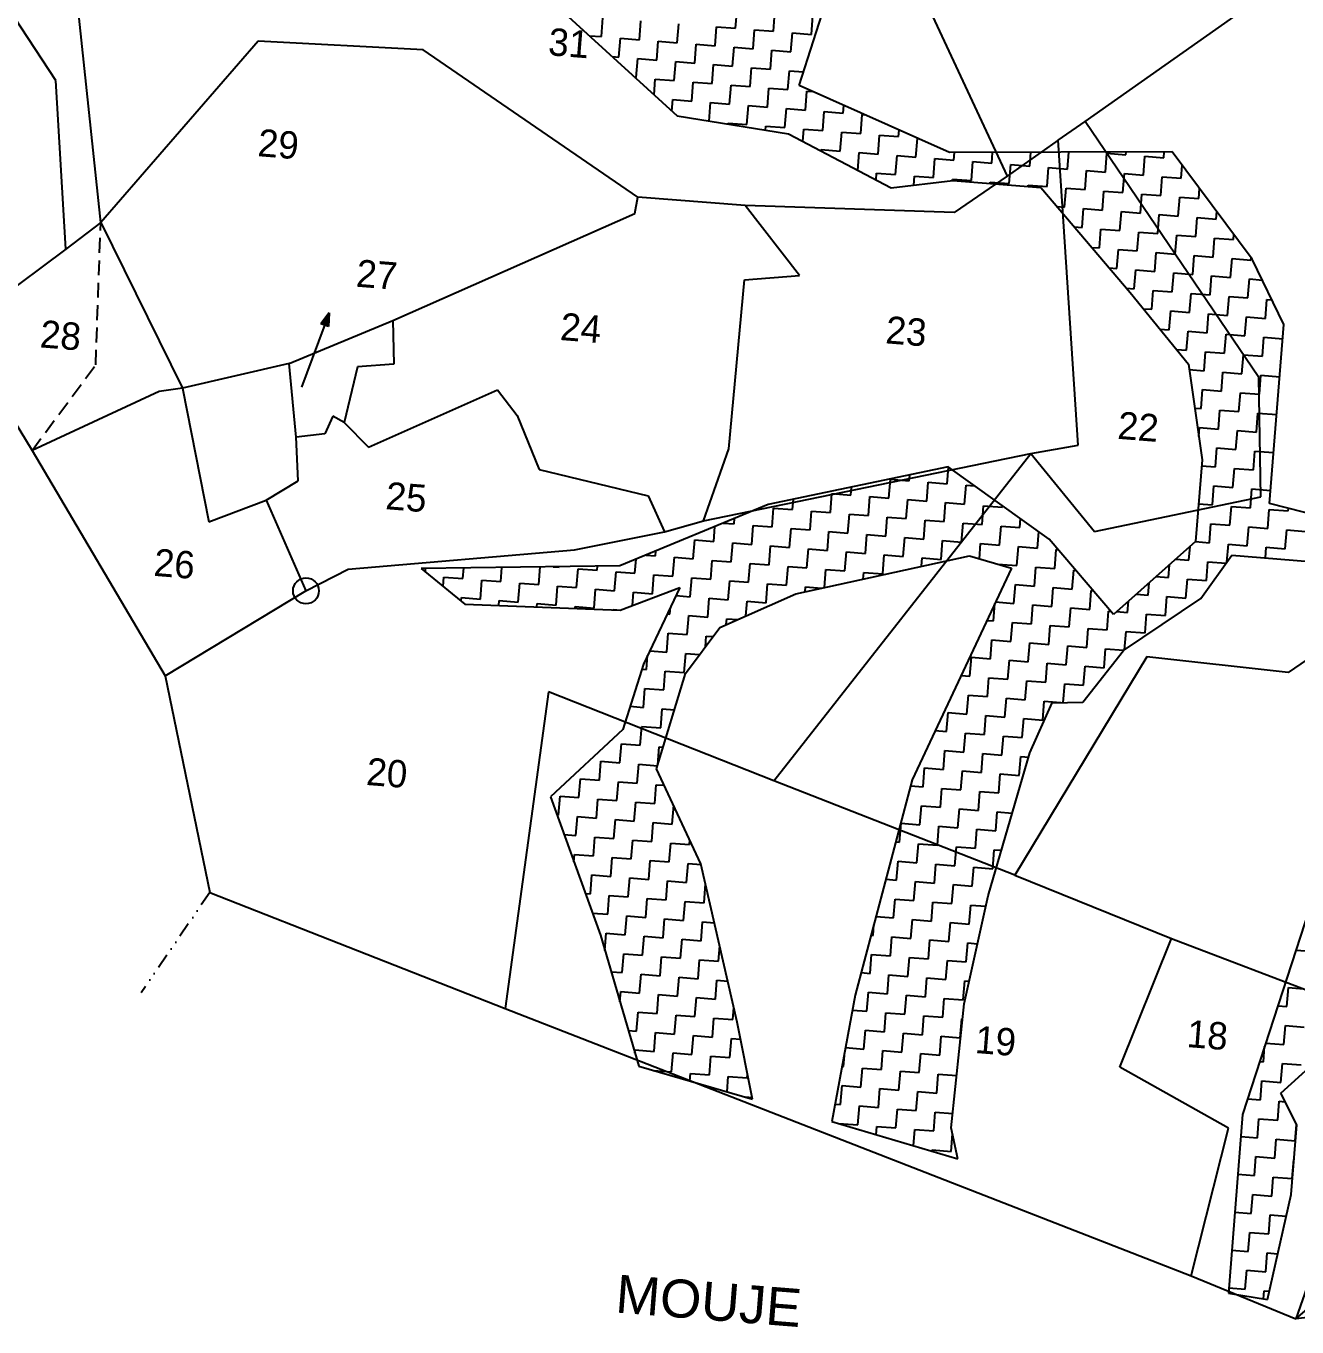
# Model space of a CAD drawing. Header units: metres. Extents: x 281680 to 283954, y 2020493 to 2022850.
# Drawn here: x 282151.4 to 282577.1, y 2020492.9 to 2020928.7 of the extents above; entities that cross this region are included whole.
import ezdxf
from ezdxf.enums import TextEntityAlignment as Align

# ---------------------------------------------------------------- set-up
doc = ezdxf.new("R2010")
doc.units = ezdxf.units.M
doc.header["$MEASUREMENT"] = 0
for name, pattern in [('DASHDOT', [1, 0.5, -0.25, 0, -0.25]), ('DASHED', [0.75, 0.5, -0.25]), ('DIVIDE', [1.25, 0.5, -0.25, 0, -0.25, 0, -0.25])]:
    doc.linetypes.add(name, pattern=pattern)
for name, color, linetype in [('LINE_FOOTPATH', 1, 'DASHED'), ('POLY_HATCH', 12, 'Continuous'), ('POLY_PARCEL', 6, 'Continuous'), ('POLY_WATER', 4, 'Continuous'), ('TEXT_MAPOUT', 7, 'Continuous'), ('TEXT_PARCEL', 7, 'Continuous'), ('V_BOUND_LINE', 7, 'Continuous'), ('V_BOUND_STREAM_LINE', 7, 'DASHDOT'), ('V_DIVIDE_LINE', 7, 'DIVIDE')]:
    doc.layers.add(name, color=color, linetype=linetype)
doc.styles.get("Standard").update_dxf_attribs({"font": 'arial.ttf'})
doc.styles.add('TEXT_MAP', font='')
doc.styles.get('TEXT_MAP').set_extended_font_data('Kruti Dev 050')

msp = doc.modelspace()

# ---------------------------------------------------------------- hatches: boundary and pattern name
h = msp.add_hatch(color=256)
h.paths.add_polyline_path([(282251.44, 2020828.5), (282252.71, 2020828.03), (282252.98, 2020832.63)])
h.paths.add_polyline_path([(282252.98, 2020832.63), (282250.18, 2020828.97), (282251.44, 2020828.5)])

# ---------------------------------------------------------------- linework, layer by layer
for points in [[(282252.98, 2020832.63), (282243.71, 2020807.74)], [(282252.98, 2020832.63), (282250.18, 2020828.97)], [(282252.98, 2020832.63), (282252.71, 2020828.03)], [(282252.71, 2020828.03), (282250.18, 2020828.97)]]:
    msp.add_lwpolyline(points)
msp.add_circle((282245.17, 2020739.48), 4.33)
at = {"layer": 'LINE_FOOTPATH', "ltscale": 10}
for p, q in [((282174.75, 2020815.22), (282176.4, 2020862.88)), ((282153.42, 2020786.52), (282174.75, 2020815.22))]:
    msp.add_line(p, q, dxfattribs=at)
at = {"layer": 'POLY_HATCH'}
for p, q in [((282318.02, 2020945.58), (282369.48, 2020898.57)), ((282410.34, 2020908.72), (282421.22, 2020942.59)), ((282460.7, 2020886.31), (282410.34, 2020908.72)), ((282369.48, 2020898.57), (282406.83, 2020892.53)), ((282406.83, 2020892.53), (282441.17, 2020874.46)), ((282535.34, 2020886.49), (282460.7, 2020886.31)), ((282562.14, 2020850.64), (282535.34, 2020886.49)), ((282441.17, 2020874.46), (282461.82, 2020876.91)), ((282461.82, 2020876.91), (282491.28, 2020874.56)), ((282491.28, 2020874.56), (282521.2, 2020839.48)), ((282572.74, 2020828.68), (282562.14, 2020850.64)), ((282521.2, 2020839.48), (282540.75, 2020815.44)), ((282567.96, 2020768.77), (282572.74, 2020828.68)), ((282540.75, 2020815.44), (282545.36, 2020783.4)), ((282460.31, 2020780.98), (282400.01, 2020768.41)), ((282494.17, 2020756.82), (282460.31, 2020780.98)), ((282545.36, 2020783.4), (282543.17, 2020755.98)), ((282400.01, 2020768.41), (282350.32, 2020747.85)), ((282584.99, 2020764.35), (282567.96, 2020768.77)), ((282515.67, 2020731.61), (282494.17, 2020756.82)), ((282543.17, 2020755.98), (282515.67, 2020731.61)), ((282409.23, 2020738.51), (282467.49, 2020751.24)), ((282467.49, 2020751.24), (282481.47, 2020747.06)), ((282544.98, 2020736.88), (282555.33, 2020751.39)), ((282555.33, 2020751.39), (282586.83, 2020748.88)), ((282350.32, 2020747.85), (282283.8, 2020747.02)), ((282283.8, 2020747.02), (282298.43, 2020735.07)), ((282481.47, 2020747.06), (282448.22, 2020676.14)), ((282350.41, 2020732.97), (282370.44, 2020740.57)), ((282370.44, 2020740.57), (282358.18, 2020714.98)), ((282383.79, 2020727.26), (282409.23, 2020738.51)), ((282519.06, 2020719.54), (282544.98, 2020736.88)), ((282298.43, 2020735.07), (282350.41, 2020732.97)), ((282372.34, 2020711.82), (282383.79, 2020727.26)), ((282505.41, 2020702.23), (282519.06, 2020719.54)), ((282358.18, 2020714.98), (282351.32, 2020693.05)), ((282362.64, 2020679.9), (282372.34, 2020711.82)), ((282487.7, 2020685.25), (282495.17, 2020702.03)), ((282495.17, 2020702.03), (282505.41, 2020702.23)), ((282351.32, 2020693.05), (282327.03, 2020670.46)), ((282473.65, 2020637.32), (282487.7, 2020685.25)), ((282377.48, 2020648.06), (282362.64, 2020679.9)), ((282448.22, 2020676.14), (282429.19, 2020604.09)), ((282327.03, 2020670.46), (282343.78, 2020624.17)), ((282591.42, 2020664.3), (282558.91, 2020564.12)), ((282389.61, 2020594.98), (282377.48, 2020648.06)), ((282465.66, 2020601.17), (282473.65, 2020637.32)), ((282343.78, 2020624.17), (282356.64, 2020580.23)), ((282429.19, 2020604.09), (282421.28, 2020561.74)), ((282461.33, 2020559.63), (282465.66, 2020601.17)), ((282394.74, 2020569.18), (282389.61, 2020594.98)), ((282571.75, 2020571.27), (282588.28, 2020586.3)), ((282356.64, 2020580.23), (282394.74, 2020569.18)), ((282577.04, 2020560.63), (282571.75, 2020571.27)), ((282421.28, 2020561.74), (282463.57, 2020549.23)), ((282558.91, 2020564.12), (282554.14, 2020504.22)), ((282463.57, 2020549.23), (282461.33, 2020559.63)), ((282575.18, 2020537.28), (282577.04, 2020560.63)), ((282567.26, 2020502.15), (282575.18, 2020537.28)), ((282554.14, 2020504.22), (282567.26, 2020502.15))]:
    msp.add_line(p, q, dxfattribs=at)
at = {"layer": 'POLY_HATCH', "linetype": 'Continuous'}
for p, q in [((282389.08, 2020927.93), (282389.59, 2020934.27)), ((282401.77, 2020926.92), (282402.28, 2020933.26)), ((282414.47, 2020925.9), (282414.97, 2020932.25)), ((282344.15, 2020925.12), (282344.65, 2020931.47)), ((282356.84, 2020924.11), (282357.35, 2020930.46)), ((282369.54, 2020923.1), (282370.04, 2020929.44)), ((282382.23, 2020922.09), (282382.73, 2020928.43)), ((282382.73, 2020928.43), (282389.08, 2020927.93)), ((282394.92, 2020921.07), (282395.43, 2020927.42)), ((282395.43, 2020927.42), (282401.77, 2020926.92)), ((282340.06, 2020925.45), (282344.15, 2020925.12)), ((282349.99, 2020918.27), (282350.5, 2020924.61)), ((282350.5, 2020924.61), (282356.84, 2020924.11)), ((282362.68, 2020917.26), (282363.19, 2020923.6)), ((282363.19, 2020923.6), (282369.54, 2020923.1)), ((282407.62, 2020920.06), (282408.12, 2020926.41)), ((282408.12, 2020926.41), (282414.47, 2020925.9)), ((282375.38, 2020916.24), (282375.88, 2020922.59)), ((282375.88, 2020922.59), (282382.23, 2020922.09)), ((282388.07, 2020915.23), (282388.58, 2020921.58)), ((282388.58, 2020921.58), (282394.92, 2020921.07)), ((282400.76, 2020914.22), (282401.27, 2020920.57)), ((282401.27, 2020920.57), (282407.62, 2020920.06)), ((282347.72, 2020918.45), (282349.99, 2020918.27)), ((282355.83, 2020911.41), (282356.34, 2020917.76)), ((282356.34, 2020917.76), (282362.68, 2020917.26)), ((282368.52, 2020910.4), (282369.03, 2020916.75)), ((282369.03, 2020916.75), (282375.38, 2020916.24)), ((282381.22, 2020909.39), (282381.72, 2020915.74)), ((282381.72, 2020915.74), (282388.07, 2020915.23)), ((282393.91, 2020908.38), (282394.42, 2020914.73)), ((282394.42, 2020914.73), (282400.76, 2020914.22)), ((282355.38, 2020911.45), (282355.83, 2020911.41)), ((282361.76, 2020905.63), (282362.18, 2020910.91)), ((282362.18, 2020910.91), (282368.52, 2020910.4)), ((282374.37, 2020903.55), (282374.87, 2020909.9)), ((282374.87, 2020909.9), (282381.22, 2020909.39)), ((282406.6, 2020907.37), (282407.11, 2020913.72)), ((282407.11, 2020913.72), (282411.82, 2020913.34)), ((282387.06, 2020902.54), (282387.56, 2020908.89)), ((282387.56, 2020908.89), (282393.91, 2020908.38)), ((282399.75, 2020901.53), (282400.26, 2020907.87)), ((282400.26, 2020907.87), (282406.6, 2020907.37)), ((282412.45, 2020900.52), (282412.95, 2020906.86)), ((282412.95, 2020906.86), (282414.84, 2020906.71)), ((282367.71, 2020900.19), (282368.02, 2020904.06)), ((282368.02, 2020904.06), (282374.37, 2020903.55)), ((282380.22, 2020896.83), (282380.71, 2020903.05)), ((282380.71, 2020903.05), (282387.06, 2020902.54)), ((282392.9, 2020895.69), (282393.41, 2020902.03)), ((282393.41, 2020902.03), (282399.75, 2020901.53)), ((282425.14, 2020899.51), (282425.34, 2020902.04)), ((282405.59, 2020894.68), (282406.1, 2020901.02)), ((282406.1, 2020901.02), (282412.45, 2020900.52)), ((282418.29, 2020893.66), (282418.79, 2020900.01)), ((282418.79, 2020900.01), (282425.14, 2020899.51)), ((282430.98, 2020892.65), (282431.49, 2020899)), ((282431.49, 2020899), (282432.33, 2020898.93)), ((282386.52, 2020895.81), (282386.55, 2020896.19)), ((282386.55, 2020896.19), (282392.9, 2020895.69)), ((282399.13, 2020893.77), (282399.25, 2020895.18)), ((282399.25, 2020895.18), (282405.59, 2020894.68)), ((282411.61, 2020890.01), (282411.94, 2020894.17)), ((282411.94, 2020894.17), (282418.29, 2020893.66)), ((282424.13, 2020886.81), (282424.63, 2020893.16)), ((282424.63, 2020893.16), (282430.98, 2020892.65)), ((282443.67, 2020891.64), (282443.85, 2020893.81)), ((282436.82, 2020885.8), (282437.33, 2020892.15)), ((282437.33, 2020892.15), (282443.67, 2020891.64)), ((282449.51, 2020884.79), (282450.01, 2020891.06)), ((282417.74, 2020886.79), (282417.78, 2020887.32)), ((282417.78, 2020887.32), (282424.13, 2020886.81)), ((282430, 2020880.34), (282430.47, 2020886.31)), ((282430.47, 2020886.31), (282436.82, 2020885.8)), ((282442.66, 2020878.95), (282443.17, 2020885.29)), ((282443.17, 2020885.29), (282449.51, 2020884.79)), ((282455.36, 2020877.94), (282455.86, 2020884.28)), ((282455.86, 2020884.28), (282462.21, 2020883.78)), ((282462.21, 2020883.78), (282462.41, 2020886.31)), ((282474.9, 2020882.77), (282475.19, 2020886.35)), ((282487.6, 2020881.75), (282487.96, 2020886.38)), ((282500.29, 2020880.74), (282500.74, 2020886.41)), ((282512.98, 2020879.73), (282513.49, 2020886.08)), ((282513.49, 2020886.08), (282519.83, 2020885.57)), ((282519.83, 2020885.57), (282519.91, 2020886.46)), ((282525.68, 2020878.72), (282526.18, 2020885.07)), ((282526.18, 2020885.07), (282532.53, 2020884.56)), ((282532.53, 2020884.56), (282532.68, 2020886.49)), ((282436.13, 2020877.12), (282436.32, 2020879.45)), ((282436.32, 2020879.45), (282442.66, 2020878.95)), ((282468.05, 2020876.92), (282468.56, 2020883.27)), ((282468.56, 2020883.27), (282474.9, 2020882.77)), ((282480.74, 2020875.91), (282481.25, 2020882.26)), ((282481.25, 2020882.26), (282487.6, 2020881.75)), ((282493.44, 2020874.9), (282493.94, 2020881.25)), ((282493.94, 2020881.25), (282500.29, 2020880.74)), ((282506.13, 2020873.89), (282506.64, 2020880.24)), ((282506.64, 2020880.24), (282512.98, 2020879.73)), ((282538.37, 2020877.71), (282538.71, 2020881.99)), ((282448.76, 2020875.36), (282449.01, 2020878.44)), ((282449.01, 2020878.44), (282455.36, 2020877.94)), ((282461.66, 2020876.89), (282461.7, 2020877.43)), ((282461.7, 2020877.43), (282468.05, 2020876.92)), ((282474.36, 2020875.91), (282474.4, 2020876.42)), ((282474.4, 2020876.42), (282480.74, 2020875.91)), ((282487.05, 2020874.89), (282487.09, 2020875.41)), ((282487.09, 2020875.41), (282493.44, 2020874.9)), ((282518.82, 2020872.88), (282519.33, 2020879.23)), ((282519.33, 2020879.23), (282525.68, 2020878.72)), ((282531.52, 2020871.87), (282532.02, 2020878.21)), ((282532.02, 2020878.21), (282538.37, 2020877.71)), ((282499.28, 2020868.05), (282499.78, 2020874.4)), ((282499.78, 2020874.4), (282506.13, 2020873.89)), ((282511.97, 2020867.04), (282512.48, 2020873.38)), ((282512.48, 2020873.38), (282518.82, 2020872.88)), ((282524.66, 2020866.03), (282525.17, 2020872.37)), ((282525.17, 2020872.37), (282531.52, 2020871.87)), ((282537.36, 2020865.02), (282537.86, 2020871.36)), ((282537.86, 2020871.36), (282544.21, 2020870.86)), ((282544.21, 2020870.86), (282544.48, 2020874.26)), ((282496.65, 2020868.26), (282499.28, 2020868.05)), ((282505.12, 2020861.2), (282505.62, 2020867.54)), ((282505.62, 2020867.54), (282511.97, 2020867.04)), ((282517.81, 2020860.19), (282518.32, 2020866.53)), ((282518.32, 2020866.53), (282524.66, 2020866.03)), ((282550.05, 2020864), (282550.25, 2020866.54)), ((282530.51, 2020859.17), (282531.01, 2020865.52)), ((282531.01, 2020865.52), (282537.36, 2020865.02)), ((282543.2, 2020858.16), (282543.7, 2020864.51)), ((282543.7, 2020864.51), (282550.05, 2020864)), ((282502.5, 2020861.41), (282505.12, 2020861.2)), ((282510.96, 2020854.34), (282511.47, 2020860.69)), ((282511.47, 2020860.69), (282517.81, 2020860.19)), ((282523.65, 2020853.33), (282524.16, 2020859.68)), ((282524.16, 2020859.68), (282530.51, 2020859.17)), ((282536.35, 2020852.32), (282536.85, 2020858.67)), ((282536.85, 2020858.67), (282543.2, 2020858.16)), ((282549.04, 2020851.31), (282549.55, 2020857.66)), ((282549.55, 2020857.66), (282555.89, 2020857.15)), ((282555.89, 2020857.15), (282556.03, 2020858.82)), ((282508.34, 2020854.55), (282510.96, 2020854.34)), ((282516.8, 2020847.49), (282517.31, 2020853.84)), ((282517.31, 2020853.84), (282523.65, 2020853.33)), ((282529.49, 2020846.48), (282530, 2020852.83)), ((282530, 2020852.83), (282536.35, 2020852.32)), ((282542.19, 2020845.47), (282542.69, 2020851.82)), ((282542.69, 2020851.82), (282549.04, 2020851.31)), ((282554.88, 2020844.46), (282555.39, 2020850.8)), ((282555.39, 2020850.8), (282561.73, 2020850.3)), ((282561.73, 2020850.3), (282561.8, 2020851.09)), ((282514.19, 2020847.7), (282516.8, 2020847.49)), ((282522.64, 2020840.64), (282523.15, 2020846.99)), ((282523.15, 2020846.99), (282529.49, 2020846.48)), ((282535.34, 2020839.63), (282535.84, 2020845.98)), ((282535.84, 2020845.98), (282542.19, 2020845.47)), ((282548.03, 2020838.62), (282548.53, 2020844.96)), ((282548.53, 2020844.96), (282554.88, 2020844.46)), ((282520.03, 2020840.85), (282522.64, 2020840.64)), ((282528.48, 2020833.79), (282528.99, 2020840.13)), ((282528.99, 2020840.13), (282535.34, 2020839.63)), ((282560.72, 2020837.61), (282561.23, 2020843.95)), ((282561.23, 2020843.95), (282565.53, 2020843.61)), ((282541.18, 2020832.78), (282541.68, 2020839.12)), ((282541.68, 2020839.12), (282548.03, 2020838.62)), ((282553.87, 2020831.76), (282554.38, 2020838.11)), ((282554.38, 2020838.11), (282560.72, 2020837.61)), ((282566.56, 2020830.75), (282567.07, 2020837.1)), ((282567.07, 2020837.1), (282568.74, 2020836.97)), ((282525.64, 2020834.01), (282528.48, 2020833.79)), ((282534.32, 2020826.93), (282534.83, 2020833.28)), ((282534.83, 2020833.28), (282541.18, 2020832.78)), ((282547.02, 2020825.92), (282547.52, 2020832.27)), ((282547.52, 2020832.27), (282553.87, 2020831.76)), ((282531.2, 2020827.18), (282534.32, 2020826.93)), ((282559.71, 2020824.91), (282560.22, 2020831.26)), ((282560.22, 2020831.26), (282566.56, 2020830.75)), ((282540.16, 2020820.08), (282540.67, 2020826.43)), ((282540.67, 2020826.43), (282547.02, 2020825.92)), ((282552.86, 2020819.07), (282553.36, 2020825.42)), ((282553.36, 2020825.42), (282559.71, 2020824.91)), ((282565.55, 2020818.06), (282566.06, 2020824.41)), ((282566.06, 2020824.41), (282572.36, 2020823.9)), ((282536.76, 2020820.35), (282540.16, 2020820.08)), ((282546.01, 2020813.23), (282546.51, 2020819.58)), ((282546.51, 2020819.58), (282552.86, 2020819.07)), ((282558.7, 2020812.22), (282559.21, 2020818.57)), ((282559.21, 2020818.57), (282565.55, 2020818.06)), ((282541.01, 2020813.63), (282546.01, 2020813.23)), ((282551.85, 2020806.38), (282552.35, 2020812.72)), ((282552.35, 2020812.72), (282558.7, 2020812.22)), ((282564.54, 2020805.37), (282565.05, 2020811.71)), ((282565.05, 2020811.71), (282571.35, 2020811.21)), ((282544.99, 2020800.54), (282545.5, 2020806.88)), ((282545.5, 2020806.88), (282551.85, 2020806.38)), ((282557.69, 2020799.52), (282558.19, 2020805.87)), ((282558.19, 2020805.87), (282564.54, 2020805.37)), ((282542.87, 2020800.71), (282544.99, 2020800.54)), ((282550.84, 2020793.68), (282551.34, 2020800.03)), ((282551.34, 2020800.03), (282557.69, 2020799.52)), ((282563.53, 2020792.67), (282564.03, 2020799.02)), ((282564.03, 2020799.02), (282570.33, 2020798.52)), ((282544.25, 2020791.14), (282544.49, 2020794.19)), ((282544.49, 2020794.19), (282550.84, 2020793.68)), ((282556.68, 2020786.83), (282557.18, 2020793.18)), ((282557.18, 2020793.18), (282563.53, 2020792.67)), ((282549.82, 2020780.99), (282550.33, 2020787.34)), ((282550.33, 2020787.34), (282556.68, 2020786.83)), ((282562.52, 2020779.98), (282563.02, 2020786.33)), ((282563.02, 2020786.33), (282569.32, 2020785.82)), ((282459.96, 2020775.38), (282460.4, 2020780.91)), ((282545.2, 2020781.36), (282549.82, 2020780.99)), ((282555.67, 2020774.14), (282556.17, 2020780.48)), ((282556.17, 2020780.48), (282562.52, 2020779.98)), ((282440.41, 2020770.55), (282440.92, 2020776.89)), ((282440.92, 2020776.89), (282447.26, 2020776.39)), ((282447.26, 2020776.39), (282447.42, 2020778.29)), ((282453.11, 2020769.54), (282453.61, 2020775.88)), ((282453.61, 2020775.88), (282459.96, 2020775.38)), ((282465.8, 2020768.52), (282466.3, 2020774.87)), ((282466.3, 2020774.87), (282469.19, 2020774.64)), ((282420.87, 2020765.72), (282421.37, 2020772.06)), ((282421.37, 2020772.06), (282427.72, 2020771.56)), ((282427.72, 2020771.56), (282427.93, 2020774.23)), ((282433.56, 2020764.71), (282434.07, 2020771.05)), ((282434.07, 2020771.05), (282440.41, 2020770.55)), ((282548.81, 2020768.3), (282549.32, 2020774.64)), ((282549.32, 2020774.64), (282555.67, 2020774.14)), ((282561.51, 2020767.29), (282562.01, 2020773.63)), ((282562.01, 2020773.63), (282568.31, 2020773.13)), ((282401.32, 2020760.89), (282401.83, 2020767.23)), ((282401.83, 2020767.23), (282408.17, 2020766.73)), ((282408.17, 2020766.73), (282408.45, 2020770.17)), ((282414.01, 2020759.88), (282414.52, 2020766.22)), ((282414.52, 2020766.22), (282420.87, 2020765.72)), ((282446.25, 2020763.69), (282446.76, 2020770.04)), ((282446.76, 2020770.04), (282453.11, 2020769.54)), ((282458.95, 2020762.68), (282459.45, 2020769.03)), ((282459.45, 2020769.03), (282465.8, 2020768.52)), ((282471.64, 2020761.67), (282472.15, 2020768.02)), ((282472.15, 2020768.02), (282478.49, 2020767.51)), ((282478.49, 2020767.51), (282478.53, 2020767.98)), ((282544.18, 2020768.67), (282548.81, 2020768.3)), ((282554.65, 2020761.44), (282555.16, 2020767.79)), ((282555.16, 2020767.79), (282561.51, 2020767.29)), ((282567.35, 2020760.43), (282567.85, 2020766.78)), ((282567.85, 2020766.78), (282574.2, 2020766.27)), ((282574.2, 2020766.27), (282574.27, 2020767.13)), ((282384.97, 2020762.19), (282388.63, 2020761.9)), ((282388.63, 2020761.9), (282388.77, 2020763.76)), ((282426.71, 2020758.86), (282427.21, 2020765.21)), ((282427.21, 2020765.21), (282433.56, 2020764.71)), ((282439.4, 2020757.85), (282439.91, 2020764.2)), ((282439.91, 2020764.2), (282446.25, 2020763.69)), ((282452.09, 2020756.84), (282452.6, 2020763.19)), ((282452.6, 2020763.19), (282458.95, 2020762.68)), ((282464.79, 2020755.83), (282465.29, 2020762.18)), ((282465.29, 2020762.18), (282471.64, 2020761.67)), ((282484.33, 2020760.66), (282484.57, 2020763.67)), ((282547.8, 2020755.6), (282548.31, 2020761.95)), ((282548.31, 2020761.95), (282554.65, 2020761.44)), ((282381.77, 2020756.06), (282382.17, 2020761.03)), ((282394.47, 2020755.05), (282394.97, 2020761.39)), ((282394.97, 2020761.39), (282401.32, 2020760.89)), ((282407.16, 2020754.04), (282407.67, 2020760.38)), ((282407.67, 2020760.38), (282414.01, 2020759.88)), ((282419.85, 2020753.02), (282420.36, 2020759.37)), ((282420.36, 2020759.37), (282426.71, 2020758.86)), ((282432.55, 2020752.01), (282433.05, 2020758.36)), ((282433.05, 2020758.36), (282439.4, 2020757.85)), ((282445.24, 2020751), (282445.75, 2020757.35)), ((282445.75, 2020757.35), (282452.09, 2020756.84)), ((282477.48, 2020754.82), (282477.99, 2020761.17)), ((282477.99, 2020761.17), (282484.33, 2020760.66)), ((282490.17, 2020753.81), (282490.62, 2020759.35)), ((282560.49, 2020754.59), (282561, 2020760.94)), ((282561, 2020760.94), (282567.35, 2020760.43)), ((282573.19, 2020753.58), (282573.69, 2020759.93)), ((282573.69, 2020759.93), (282580.04, 2020759.42)), ((282374.92, 2020750.22), (282375.43, 2020756.56)), ((282375.43, 2020756.56), (282381.77, 2020756.06)), ((282387.61, 2020749.21), (282388.12, 2020755.55)), ((282388.12, 2020755.55), (282394.47, 2020755.05)), ((282400.31, 2020748.19), (282400.81, 2020754.54)), ((282400.81, 2020754.54), (282407.16, 2020754.04)), ((282413, 2020747.18), (282413.51, 2020753.53)), ((282413.51, 2020753.53), (282419.85, 2020753.02)), ((282457.94, 2020749.99), (282458.44, 2020756.34)), ((282458.44, 2020756.34), (282464.79, 2020755.83)), ((282470.73, 2020750.27), (282471.13, 2020755.32)), ((282471.13, 2020755.32), (282477.48, 2020754.82)), ((282483.32, 2020747.97), (282483.83, 2020754.31)), ((282483.83, 2020754.31), (282490.17, 2020753.81)), ((282496.02, 2020746.96), (282496.52, 2020753.3)), ((282496.52, 2020753.3), (282497.21, 2020753.25)), ((282540.95, 2020749.76), (282541.31, 2020754.33)), ((282543.16, 2020755.97), (282547.8, 2020755.6)), ((282553.67, 2020749.05), (282554.15, 2020755.1)), ((282554.15, 2020755.1), (282560.49, 2020754.59)), ((282566.56, 2020750.49), (282566.84, 2020754.09)), ((282566.84, 2020754.09), (282573.19, 2020753.58)), ((282355.38, 2020745.39), (282355.75, 2020750.1)), ((282359.09, 2020751.48), (282362.23, 2020751.23)), ((282362.23, 2020751.23), (282362.36, 2020752.83)), ((282368.07, 2020744.38), (282368.57, 2020750.72)), ((282368.57, 2020750.72), (282374.92, 2020750.22)), ((282380.76, 2020743.36), (282381.27, 2020749.71)), ((282381.27, 2020749.71), (282387.61, 2020749.21)), ((282393.46, 2020742.35), (282393.96, 2020748.7)), ((282393.96, 2020748.7), (282400.31, 2020748.19)), ((282425.7, 2020746.17), (282426.2, 2020752.52)), ((282426.2, 2020752.52), (282432.55, 2020752.01)), ((282438.39, 2020745.16), (282438.89, 2020751.51)), ((282438.89, 2020751.51), (282445.24, 2020751)), ((282451.37, 2020747.72), (282451.59, 2020750.5)), ((282451.59, 2020750.5), (282457.94, 2020749.99)), ((282536.55, 2020750.11), (282540.95, 2020749.76)), ((282546.79, 2020742.91), (282547.3, 2020749.26)), ((282547.3, 2020749.26), (282553.46, 2020748.77)), ((282285.16, 2020745.9), (282285.25, 2020747.04)), ((282297.75, 2020743.59), (282298.04, 2020747.2)), ((282310.44, 2020742.58), (282310.82, 2020747.35)), ((282323.14, 2020741.57), (282323.61, 2020747.51)), ((282328, 2020747.57), (282329.99, 2020747.41)), ((282329.99, 2020747.41), (282330, 2020747.59)), ((282335.83, 2020740.56), (282336.34, 2020746.9)), ((282336.34, 2020746.9), (282342.68, 2020746.4)), ((282342.68, 2020746.4), (282342.79, 2020747.75)), ((282348.52, 2020739.55), (282349.03, 2020745.89)), ((282349.03, 2020745.89), (282355.38, 2020745.39)), ((282361.22, 2020738.54), (282361.72, 2020744.88)), ((282361.72, 2020744.88), (282368.07, 2020744.38)), ((282406.15, 2020741.34), (282406.66, 2020747.69)), ((282406.66, 2020747.69), (282413, 2020747.18)), ((282418.87, 2020740.62), (282419.35, 2020746.68)), ((282419.35, 2020746.68), (282425.7, 2020746.17)), ((282431.87, 2020743.46), (282432.04, 2020745.67)), ((282432.04, 2020745.67), (282438.39, 2020745.16)), ((282476.97, 2020748.41), (282476.98, 2020748.47)), ((282476.98, 2020748.47), (282483.32, 2020747.97)), ((282489.16, 2020741.11), (282489.67, 2020747.46)), ((282489.67, 2020747.46), (282496.02, 2020746.96)), ((282501.86, 2020740.1), (282502.36, 2020746.45)), ((282502.36, 2020746.45), (282503.06, 2020746.39)), ((282529.94, 2020744.25), (282534.1, 2020743.92)), ((282534.1, 2020743.92), (282534.44, 2020748.24)), ((282291.16, 2020741.01), (282291.4, 2020744.1)), ((282291.4, 2020744.1), (282297.75, 2020743.59)), ((282303.59, 2020736.74), (282304.1, 2020743.09)), ((282304.1, 2020743.09), (282310.44, 2020742.58)), ((282316.28, 2020735.73), (282316.79, 2020742.08)), ((282316.79, 2020742.08), (282323.14, 2020741.57)), ((282328.98, 2020734.72), (282329.48, 2020741.06)), ((282329.48, 2020741.06), (282335.83, 2020740.56)), ((282341.67, 2020733.71), (282342.18, 2020740.05)), ((282342.18, 2020740.05), (282348.52, 2020739.55)), ((282373.91, 2020737.52), (282374.42, 2020743.87)), ((282374.42, 2020743.87), (282380.76, 2020743.36)), ((282386.6, 2020736.51), (282387.11, 2020742.86)), ((282387.11, 2020742.86), (282393.46, 2020742.35)), ((282399.3, 2020735.5), (282399.8, 2020741.85)), ((282399.8, 2020741.85), (282406.15, 2020741.34)), ((282412.37, 2020739.2), (282412.5, 2020740.84)), ((282412.5, 2020740.84), (282417.89, 2020740.41)), ((282482.31, 2020735.27), (282482.82, 2020741.62)), ((282482.82, 2020741.62), (282489.16, 2020741.11)), ((282495, 2020734.26), (282495.51, 2020740.61)), ((282495.51, 2020740.61), (282501.86, 2020740.1)), ((282527.24, 2020738.08), (282527.57, 2020742.15)), ((282539.94, 2020737.07), (282540.44, 2020743.42)), ((282540.44, 2020743.42), (282546.79, 2020742.91)), ((282297.15, 2020736.12), (282297.24, 2020737.25)), ((282297.24, 2020737.25), (282303.59, 2020736.74)), ((282309.81, 2020734.61), (282309.94, 2020736.23)), ((282309.94, 2020736.23), (282316.28, 2020735.73)), ((282354.51, 2020734.53), (282354.87, 2020739.04)), ((282354.87, 2020739.04), (282361.22, 2020738.54)), ((282369.16, 2020737.9), (282373.91, 2020737.52)), ((282379.75, 2020730.67), (282380.26, 2020737.02)), ((282380.26, 2020737.02), (282386.6, 2020736.51)), ((282392.56, 2020731.14), (282392.95, 2020736.01)), ((282392.95, 2020736.01), (282399.3, 2020735.5)), ((282476.17, 2020735.76), (282482.31, 2020735.27)), ((282507.7, 2020733.25), (282508.2, 2020739.6)), ((282508.2, 2020739.6), (282508.9, 2020739.54)), ((282520.39, 2020732.24), (282520.7, 2020736.06)), ((282523.33, 2020738.39), (282527.24, 2020738.08)), ((282533.08, 2020731.23), (282533.59, 2020737.57)), ((282533.59, 2020737.57), (282539.94, 2020737.07)), ((282322.54, 2020734.1), (282322.63, 2020735.22)), ((282322.63, 2020735.22), (282328.98, 2020734.72)), ((282335.27, 2020733.58), (282335.32, 2020734.21)), ((282335.32, 2020734.21), (282341.67, 2020733.71)), ((282348.01, 2020733.07), (282348.02, 2020733.2)), ((282348.02, 2020733.2), (282350.49, 2020733)), ((282366.21, 2020731.75), (282367.06, 2020731.68)), ((282367.06, 2020731.68), (282367.23, 2020733.88)), ((282372.9, 2020724.83), (282373.4, 2020731.18)), ((282373.4, 2020731.18), (282379.75, 2020730.67)), ((282475.46, 2020729.43), (282475.92, 2020735.22)), ((282488.15, 2020728.42), (282488.66, 2020734.77)), ((282488.66, 2020734.77), (282495, 2020734.26)), ((282500.85, 2020727.41), (282501.35, 2020733.76)), ((282501.35, 2020733.76), (282507.7, 2020733.25)), ((282513.54, 2020726.4), (282514.04, 2020732.74)), ((282514.04, 2020732.74), (282514.75, 2020732.69)), ((282516.72, 2020732.53), (282520.39, 2020732.24)), ((282526.23, 2020725.39), (282526.74, 2020731.73)), ((282526.74, 2020731.73), (282533.08, 2020731.23)), ((282385.94, 2020728.21), (282386.1, 2020730.17)), ((282386.1, 2020730.17), (282389.71, 2020729.88)), ((282473.29, 2020729.61), (282475.46, 2020729.43)), ((282481.3, 2020722.58), (282481.8, 2020728.93)), ((282481.8, 2020728.93), (282488.15, 2020728.42)), ((282493.99, 2020721.57), (282494.5, 2020727.92)), ((282494.5, 2020727.92), (282500.85, 2020727.41)), ((282506.69, 2020720.56), (282507.19, 2020726.9)), ((282507.19, 2020726.9), (282513.54, 2020726.4)), ((282366.05, 2020718.99), (282366.55, 2020725.34)), ((282366.55, 2020725.34), (282372.9, 2020724.83)), ((282378.96, 2020720.75), (282379.25, 2020724.32)), ((282379.25, 2020724.32), (282381.48, 2020724.15)), ((282474.45, 2020716.74), (282474.95, 2020723.09)), ((282474.95, 2020723.09), (282481.3, 2020722.58)), ((282519.4, 2020719.76), (282519.89, 2020725.89)), ((282519.89, 2020725.89), (282526.23, 2020725.39)), ((282360.32, 2020719.45), (282366.05, 2020718.99)), ((282371.89, 2020712.14), (282372.39, 2020718.48)), ((282372.39, 2020718.48), (282377.01, 2020718.12)), ((282487.14, 2020715.73), (282487.65, 2020722.07)), ((282487.65, 2020722.07), (282493.99, 2020721.57)), ((282499.83, 2020714.72), (282500.34, 2020721.06)), ((282500.34, 2020721.06), (282506.69, 2020720.56)), ((282512.53, 2020713.7), (282513.03, 2020720.05)), ((282513.03, 2020720.05), (282519.1, 2020719.57)), ((282359.19, 2020713.15), (282359.57, 2020717.89)), ((282467.59, 2020710.9), (282468.1, 2020717.24)), ((282468.1, 2020717.24), (282474.45, 2020716.74)), ((282480.29, 2020709.89), (282480.79, 2020716.23)), ((282480.79, 2020716.23), (282487.14, 2020715.73)), ((282492.98, 2020708.87), (282493.49, 2020715.22)), ((282493.49, 2020715.22), (282499.83, 2020714.72)), ((282505.67, 2020707.86), (282506.18, 2020714.21)), ((282506.18, 2020714.21), (282512.53, 2020713.7)), ((282357.64, 2020713.27), (282359.19, 2020713.15)), ((282365.03, 2020706.3), (282365.54, 2020712.64)), ((282365.54, 2020712.64), (282371.89, 2020712.14)), ((282464.63, 2020711.13), (282467.59, 2020710.9)), ((282473.44, 2020704.05), (282473.94, 2020710.39)), ((282473.94, 2020710.39), (282480.29, 2020709.89)), ((282486.13, 2020703.03), (282486.63, 2020709.38)), ((282486.63, 2020709.38), (282492.98, 2020708.87)), ((282358.18, 2020700.45), (282358.69, 2020706.8)), ((282358.69, 2020706.8), (282365.03, 2020706.3)), ((282498.83, 2020702.1), (282499.33, 2020708.37)), ((282499.33, 2020708.37), (282505.67, 2020707.86)), ((282353.74, 2020700.81), (282358.18, 2020700.45)), ((282466.58, 2020698.2), (282467.09, 2020704.55)), ((282467.09, 2020704.55), (282473.44, 2020704.05)), ((282479.28, 2020697.19), (282479.78, 2020703.54)), ((282479.78, 2020703.54), (282486.13, 2020703.03)), ((282491.97, 2020696.18), (282492.48, 2020702.53)), ((282492.48, 2020702.53), (282498.06, 2020702.08)), ((282364.02, 2020693.6), (282364.53, 2020699.95)), ((282364.53, 2020699.95), (282368.63, 2020699.62)), ((282459.73, 2020692.36), (282460.24, 2020698.71)), ((282460.24, 2020698.71), (282466.58, 2020698.2)), ((282472.42, 2020691.35), (282472.93, 2020697.7)), ((282472.93, 2020697.7), (282479.28, 2020697.19)), ((282485.12, 2020690.34), (282485.62, 2020696.69)), ((282485.62, 2020696.69), (282491.97, 2020696.18)), ((282357.17, 2020687.76), (282357.68, 2020694.11)), ((282357.68, 2020694.11), (282364.02, 2020693.6)), ((282455.96, 2020692.66), (282459.73, 2020692.36)), ((282350.32, 2020681.92), (282350.82, 2020688.27)), ((282350.82, 2020688.27), (282357.17, 2020687.76)), ((282465.57, 2020685.51), (282466.08, 2020691.86)), ((282466.08, 2020691.86), (282472.42, 2020691.35)), ((282478.26, 2020684.5), (282478.77, 2020690.85)), ((282478.77, 2020690.85), (282485.12, 2020690.34)), ((282363.04, 2020681.21), (282363.52, 2020687.26)), ((282363.52, 2020687.26), (282364.84, 2020687.15)), ((282458.72, 2020679.67), (282459.22, 2020686.02)), ((282459.22, 2020686.02), (282465.57, 2020685.51)), ((282471.41, 2020678.66), (282471.92, 2020685)), ((282471.92, 2020685), (282478.26, 2020684.5)), ((282484.11, 2020677.65), (282484.61, 2020683.99)), ((282484.61, 2020683.99), (282487.27, 2020683.78)), ((282343.47, 2020676.08), (282343.97, 2020682.43)), ((282343.97, 2020682.43), (282350.32, 2020681.92)), ((282356.16, 2020675.07), (282356.66, 2020681.41)), ((282356.66, 2020681.41), (282362.95, 2020680.91)), ((282451.87, 2020673.83), (282452.37, 2020680.18)), ((282452.37, 2020680.18), (282458.72, 2020679.67)), ((282464.56, 2020672.82), (282465.07, 2020679.16)), ((282465.07, 2020679.16), (282471.41, 2020678.66)), ((282336.61, 2020670.24), (282337.12, 2020676.58)), ((282337.12, 2020676.58), (282343.47, 2020676.08)), ((282349.31, 2020669.23), (282349.81, 2020675.57)), ((282349.81, 2020675.57), (282356.16, 2020675.07)), ((282362, 2020668.21), (282362.51, 2020674.56)), ((282362.51, 2020674.56), (282365.22, 2020674.35)), ((282477.25, 2020671.81), (282477.76, 2020678.15)), ((282477.76, 2020678.15), (282484.11, 2020677.65)), ((282329.76, 2020664.4), (282330.27, 2020670.74)), ((282330.27, 2020670.74), (282336.61, 2020670.24)), ((282447.69, 2020674.16), (282451.87, 2020673.83)), ((282457.71, 2020666.98), (282458.21, 2020673.32)), ((282458.21, 2020673.32), (282464.56, 2020672.82)), ((282470.4, 2020665.96), (282470.91, 2020672.31)), ((282470.91, 2020672.31), (282477.25, 2020671.81)), ((282483.6, 2020671.3), (282483.61, 2020671.3)), ((282483.6, 2020671.26), (282483.6, 2020671.3)), ((282342.45, 2020663.39), (282342.96, 2020669.73)), ((282342.96, 2020669.73), (282349.31, 2020669.23)), ((282355.15, 2020662.37), (282355.65, 2020668.72)), ((282355.65, 2020668.72), (282362, 2020668.21)), ((282367.84, 2020661.36), (282368.34, 2020667.66)), ((282450.85, 2020661.13), (282451.36, 2020667.48)), ((282451.36, 2020667.48), (282457.71, 2020666.98)), ((282463.55, 2020660.12), (282464.05, 2020666.47)), ((282464.05, 2020666.47), (282470.4, 2020665.96)), ((282329.21, 2020664.44), (282329.76, 2020664.4)), ((282335.6, 2020657.54), (282336.11, 2020663.89)), ((282336.11, 2020663.89), (282342.45, 2020663.39)), ((282348.3, 2020656.53), (282348.8, 2020662.88)), ((282348.8, 2020662.88), (282355.15, 2020662.37)), ((282360.99, 2020655.52), (282361.49, 2020661.87)), ((282361.49, 2020661.87), (282367.84, 2020661.36)), ((282444, 2020655.29), (282444.51, 2020661.64)), ((282444.51, 2020661.64), (282450.85, 2020661.13)), ((282476.24, 2020659.11), (282476.75, 2020665.46)), ((282476.75, 2020665.46), (282481.78, 2020665.06)), ((282331.59, 2020657.86), (282335.6, 2020657.54)), ((282456.7, 2020654.28), (282457.2, 2020660.63)), ((282457.2, 2020660.63), (282463.55, 2020660.12)), ((282469.39, 2020653.27), (282469.9, 2020659.62)), ((282469.9, 2020659.62), (282476.24, 2020659.11)), ((282341.44, 2020650.69), (282341.95, 2020657.04)), ((282341.95, 2020657.04), (282348.3, 2020656.53)), ((282354.14, 2020649.68), (282354.64, 2020656.03)), ((282354.64, 2020656.03), (282360.99, 2020655.52)), ((282366.83, 2020648.67), (282367.34, 2020655.02)), ((282367.34, 2020655.02), (282373.68, 2020654.51)), ((282373.68, 2020654.51), (282373.8, 2020655.96)), ((282442.74, 2020655.39), (282444, 2020655.29)), ((282449.84, 2020648.44), (282450.35, 2020654.79)), ((282450.35, 2020654.79), (282456.7, 2020654.28)), ((282462.54, 2020647.43), (282463.04, 2020653.78)), ((282463.04, 2020653.78), (282469.39, 2020653.27)), ((282475.23, 2020646.42), (282475.74, 2020652.77)), ((282475.74, 2020652.77), (282478.12, 2020652.58)), ((282334.9, 2020648.72), (282335.1, 2020651.2)), ((282335.1, 2020651.2), (282341.44, 2020650.69)), ((282347.28, 2020643.84), (282347.79, 2020650.19)), ((282347.79, 2020650.19), (282354.14, 2020649.68)), ((282359.98, 2020642.83), (282360.48, 2020649.17)), ((282360.48, 2020649.17), (282366.83, 2020648.67)), ((282442.99, 2020642.6), (282443.5, 2020648.95)), ((282443.5, 2020648.95), (282449.84, 2020648.44)), ((282340.43, 2020638), (282340.94, 2020644.35)), ((282340.94, 2020644.35), (282347.28, 2020643.84)), ((282372.67, 2020641.82), (282373.18, 2020648.16)), ((282373.18, 2020648.16), (282377.54, 2020647.82)), ((282455.68, 2020641.59), (282456.19, 2020647.94)), ((282456.19, 2020647.94), (282462.54, 2020647.43)), ((282468.38, 2020640.58), (282468.88, 2020646.92)), ((282468.88, 2020646.92), (282475.23, 2020646.42)), ((282353.12, 2020636.99), (282353.63, 2020643.33)), ((282353.63, 2020643.33), (282359.98, 2020642.83)), ((282365.82, 2020635.98), (282366.32, 2020642.32)), ((282366.32, 2020642.32), (282372.67, 2020641.82)), ((282378.51, 2020634.96), (282379.02, 2020641.31)), ((282379.02, 2020641.31), (282379.02, 2020641.31)), ((282439.43, 2020642.88), (282442.99, 2020642.6)), ((282448.83, 2020635.75), (282449.34, 2020642.09)), ((282449.34, 2020642.09), (282455.68, 2020641.59)), ((282461.53, 2020634.74), (282462.03, 2020641.08)), ((282462.03, 2020641.08), (282468.38, 2020640.58)), ((282338.73, 2020638.13), (282340.43, 2020638)), ((282346.27, 2020631.15), (282346.78, 2020637.49)), ((282346.78, 2020637.49), (282353.12, 2020636.99)), ((282358.97, 2020630.13), (282359.47, 2020636.48)), ((282359.47, 2020636.48), (282365.82, 2020635.98)), ((282371.66, 2020629.12), (282372.17, 2020635.47)), ((282372.17, 2020635.47), (282378.51, 2020634.96)), ((282441.98, 2020629.91), (282442.49, 2020636.25)), ((282442.49, 2020636.25), (282448.83, 2020635.75)), ((282341.11, 2020631.56), (282346.27, 2020631.15)), ((282454.67, 2020628.9), (282455.18, 2020635.24)), ((282455.18, 2020635.24), (282461.53, 2020634.74)), ((282467.37, 2020627.88), (282467.87, 2020634.23)), ((282467.87, 2020634.23), (282472.88, 2020633.83)), ((282352.11, 2020624.29), (282352.62, 2020630.64)), ((282352.62, 2020630.64), (282358.97, 2020630.13)), ((282364.81, 2020623.28), (282365.31, 2020629.63)), ((282365.31, 2020629.63), (282371.66, 2020629.12)), ((282377.5, 2020622.27), (282378.01, 2020628.62)), ((282378.01, 2020628.62), (282382, 2020628.3)), ((282435.13, 2020624.07), (282435.41, 2020627.67)), ((282436.13, 2020630.37), (282441.98, 2020629.91)), ((282447.82, 2020623.05), (282448.33, 2020629.4)), ((282448.33, 2020629.4), (282454.67, 2020628.9)), ((282460.51, 2020622.04), (282461.02, 2020628.39)), ((282461.02, 2020628.39), (282467.37, 2020627.88)), ((282345.3, 2020618.98), (282345.77, 2020624.8)), ((282345.77, 2020624.8), (282352.11, 2020624.29)), ((282357.95, 2020617.44), (282358.46, 2020623.79)), ((282358.46, 2020623.79), (282364.81, 2020623.28)), ((282370.65, 2020616.43), (282371.15, 2020622.78)), ((282371.15, 2020622.78), (282377.5, 2020622.27)), ((282434.48, 2020624.12), (282435.13, 2020624.07)), ((282440.97, 2020617.21), (282441.47, 2020623.56)), ((282441.47, 2020623.56), (282447.82, 2020623.05)), ((282453.66, 2020616.2), (282454.17, 2020622.55)), ((282454.17, 2020622.55), (282460.51, 2020622.04)), ((282351.1, 2020611.6), (282351.61, 2020617.95)), ((282351.61, 2020617.95), (282357.95, 2020617.44)), ((282383.34, 2020615.42), (282383.75, 2020620.6)), ((282466.36, 2020615.19), (282466.86, 2020621.54)), ((282466.86, 2020621.54), (282470.11, 2020621.28)), ((282576.77, 2020619.17), (282581.61, 2020618.78)), ((282363.8, 2020610.59), (282364.3, 2020616.94)), ((282364.3, 2020616.94), (282370.65, 2020616.43)), ((282376.49, 2020609.58), (282376.99, 2020615.92)), ((282376.99, 2020615.92), (282383.34, 2020615.42)), ((282434.12, 2020611.37), (282434.62, 2020617.72)), ((282434.62, 2020617.72), (282440.97, 2020617.21)), ((282446.81, 2020610.36), (282447.31, 2020616.71)), ((282447.31, 2020616.71), (282453.66, 2020616.2)), ((282459.5, 2020609.35), (282460.01, 2020615.7)), ((282460.01, 2020615.7), (282466.36, 2020615.19)), ((282347.38, 2020611.9), (282351.1, 2020611.6)), ((282356.94, 2020604.75), (282357.45, 2020611.09)), ((282357.45, 2020611.09), (282363.8, 2020610.59)), ((282369.64, 2020603.74), (282370.14, 2020610.08)), ((282370.14, 2020610.08), (282376.49, 2020609.58)), ((282431.17, 2020611.61), (282434.12, 2020611.37)), ((282439.96, 2020604.52), (282440.46, 2020610.87)), ((282440.46, 2020610.87), (282446.81, 2020610.36)), ((282452.65, 2020603.51), (282453.16, 2020609.86)), ((282453.16, 2020609.86), (282459.5, 2020609.35)), ((282574.75, 2020612.94), (282574.76, 2020612.94)), ((282574.76, 2020612.94), (282574.76, 2020612.95)), ((282350.32, 2020601.82), (282350.6, 2020605.25)), ((282350.6, 2020605.25), (282356.94, 2020604.75)), ((282382.33, 2020602.72), (282382.84, 2020609.07)), ((282382.84, 2020609.07), (282386.46, 2020608.78)), ((282433.1, 2020598.68), (282433.61, 2020605.03)), ((282433.61, 2020605.03), (282439.96, 2020604.52)), ((282465.34, 2020602.5), (282465.85, 2020608.84)), ((282465.85, 2020608.84), (282467.33, 2020608.73)), ((282573.74, 2020600.25), (282574.25, 2020606.59)), ((282574.25, 2020606.59), (282580.6, 2020606.09)), ((282362.78, 2020597.89), (282363.29, 2020604.24)), ((282363.29, 2020604.24), (282369.64, 2020603.74)), ((282375.48, 2020596.88), (282375.98, 2020603.23)), ((282375.98, 2020603.23), (282382.33, 2020602.72)), ((282445.8, 2020597.67), (282446.3, 2020604.01)), ((282446.3, 2020604.01), (282452.65, 2020603.51)), ((282458.49, 2020596.66), (282459, 2020603)), ((282459, 2020603), (282465.34, 2020602.5)), ((282570.71, 2020600.49), (282573.74, 2020600.25)), ((282355.93, 2020592.05), (282356.44, 2020598.4)), ((282356.44, 2020598.4), (282362.78, 2020597.89)), ((282368.63, 2020591.04), (282369.13, 2020597.39)), ((282369.13, 2020597.39), (282375.48, 2020596.88)), ((282381.32, 2020590.03), (282381.82, 2020596.38)), ((282381.82, 2020596.38), (282388.17, 2020595.87)), ((282388.17, 2020595.87), (282388.49, 2020599.88)), ((282428.25, 2020599.07), (282433.1, 2020598.68)), ((282438.95, 2020591.83), (282439.45, 2020598.17)), ((282439.45, 2020598.17), (282445.8, 2020597.67)), ((282451.64, 2020590.81), (282452.14, 2020597.16)), ((282452.14, 2020597.16), (282458.49, 2020596.66)), ((282464.33, 2020589.8), (282464.84, 2020596.15)), ((282464.84, 2020596.15), (282465.14, 2020596.13)), ((282353.12, 2020592.28), (282355.93, 2020592.05)), ((282432.09, 2020585.99), (282432.6, 2020592.33)), ((282432.6, 2020592.33), (282438.95, 2020591.83)), ((282572.73, 2020587.55), (282573.24, 2020593.9)), ((282573.24, 2020593.9), (282579.59, 2020593.39)), ((282361.77, 2020585.2), (282362.28, 2020591.55)), ((282362.28, 2020591.55), (282368.63, 2020591.04)), ((282374.47, 2020584.19), (282374.97, 2020590.54)), ((282374.97, 2020590.54), (282381.32, 2020590.03)), ((282387.16, 2020583.18), (282387.67, 2020589.53)), ((282387.67, 2020589.53), (282390.74, 2020589.28)), ((282444.79, 2020584.97), (282445.29, 2020591.32)), ((282445.29, 2020591.32), (282451.64, 2020590.81)), ((282457.48, 2020583.96), (282457.99, 2020590.31)), ((282457.99, 2020590.31), (282464.33, 2020589.8)), ((282566.67, 2020588.04), (282572.73, 2020587.55)), ((282355.34, 2020584.67), (282355.43, 2020585.71)), ((282355.43, 2020585.71), (282361.77, 2020585.2)), ((282367.61, 2020578.35), (282368.12, 2020584.7)), ((282368.12, 2020584.7), (282374.47, 2020584.19)), ((282380.31, 2020577.34), (282380.81, 2020583.68)), ((282380.81, 2020583.68), (282387.16, 2020583.18)), ((282425.24, 2020580.14), (282425.63, 2020585.03)), ((282425.9, 2020586.48), (282432.09, 2020585.99)), ((282437.93, 2020579.13), (282438.44, 2020585.48)), ((282438.44, 2020585.48), (282444.79, 2020584.97)), ((282450.63, 2020578.12), (282451.13, 2020584.47)), ((282451.13, 2020584.47), (282457.48, 2020583.96)), ((282565.88, 2020581.71), (282566.29, 2020586.86)), ((282361.43, 2020578.84), (282367.61, 2020578.35)), ((282424.73, 2020580.19), (282425.24, 2020580.14)), ((282431.08, 2020573.29), (282431.59, 2020579.64)), ((282431.59, 2020579.64), (282437.93, 2020579.13)), ((282564.65, 2020581.81), (282565.88, 2020581.71)), ((282571.72, 2020574.86), (282572.23, 2020581.21)), ((282572.23, 2020581.21), (282578.57, 2020580.7)), ((282373.76, 2020575.27), (282373.96, 2020577.84)), ((282373.96, 2020577.84), (282380.31, 2020577.34)), ((282386.24, 2020571.65), (282386.65, 2020576.83)), ((282386.65, 2020576.83), (282393, 2020576.33)), ((282393, 2020576.33), (282393.09, 2020577.48)), ((282443.77, 2020572.28), (282444.28, 2020578.63)), ((282444.28, 2020578.63), (282450.63, 2020578.12)), ((282456.47, 2020571.27), (282456.97, 2020577.62)), ((282456.97, 2020577.62), (282463.15, 2020577.12)), ((282564.87, 2020569.02), (282565.37, 2020575.37)), ((282565.37, 2020575.37), (282571.72, 2020574.86)), ((282392.48, 2020569.84), (282392.5, 2020569.98)), ((282392.5, 2020569.98), (282394.62, 2020569.81)), ((282424.23, 2020567.45), (282424.73, 2020573.8)), ((282424.73, 2020573.8), (282431.08, 2020573.29)), ((282436.92, 2020566.44), (282437.43, 2020572.79)), ((282437.43, 2020572.79), (282443.77, 2020572.28)), ((282449.62, 2020565.43), (282450.12, 2020571.77)), ((282450.12, 2020571.77), (282456.47, 2020571.27)), ((282422.38, 2020567.6), (282424.23, 2020567.45)), ((282430.07, 2020560.6), (282430.58, 2020566.94)), ((282430.58, 2020566.94), (282436.92, 2020566.44)), ((282442.76, 2020559.59), (282443.27, 2020565.93)), ((282443.27, 2020565.93), (282449.62, 2020565.43)), ((282560.61, 2020569.36), (282564.87, 2020569.02)), ((282570.71, 2020562.17), (282571.22, 2020568.51)), ((282571.22, 2020568.51), (282573.2, 2020568.35)), ((282455.46, 2020558.58), (282455.96, 2020564.92)), ((282455.96, 2020564.92), (282461.83, 2020564.45)), ((282563.86, 2020556.32), (282564.36, 2020562.67)), ((282564.36, 2020562.67), (282570.71, 2020562.17)), ((282423.72, 2020561.1), (282430.07, 2020560.6)), ((282423.72, 2020561.02), (282423.72, 2020561.1)), ((282436.2, 2020557.33), (282436.42, 2020560.09)), ((282436.42, 2020560.09), (282442.76, 2020559.59)), ((282448.68, 2020553.64), (282449.11, 2020559.08)), ((282449.11, 2020559.08), (282455.46, 2020558.58)), ((282461.3, 2020551.72), (282461.77, 2020557.6)), ((282576.55, 2020555.31), (282576.98, 2020560.74)), ((282558.33, 2020556.77), (282563.86, 2020556.32)), ((282569.7, 2020549.47), (282570.2, 2020555.82)), ((282570.2, 2020555.82), (282576.55, 2020555.31)), ((282454.92, 2020551.79), (282454.95, 2020552.23)), ((282454.95, 2020552.23), (282461.3, 2020551.72)), ((282562.85, 2020543.63), (282563.35, 2020549.98)), ((282563.35, 2020549.98), (282569.7, 2020549.47)), ((282575.54, 2020542.62), (282576.05, 2020548.97)), ((282576.05, 2020548.97), (282576.11, 2020548.96)), ((282557.31, 2020544.07), (282562.85, 2020543.63)), ((282568.69, 2020536.78), (282569.19, 2020543.13)), ((282569.19, 2020543.13), (282575.54, 2020542.62)), ((282561.83, 2020530.94), (282562.34, 2020537.28)), ((282562.34, 2020537.28), (282568.69, 2020536.78)), ((282556.3, 2020531.38), (282561.83, 2020530.94)), ((282567.68, 2020524.09), (282568.18, 2020530.43)), ((282568.18, 2020530.43), (282573.54, 2020530.01)), ((282560.82, 2020518.24), (282561.33, 2020524.59)), ((282561.33, 2020524.59), (282567.68, 2020524.09)), ((282555.29, 2020518.69), (282560.82, 2020518.24)), ((282566.66, 2020511.39), (282567.17, 2020517.74)), ((282567.17, 2020517.74), (282570.71, 2020517.46)), ((282559.81, 2020505.55), (282560.32, 2020511.9)), ((282560.32, 2020511.9), (282566.66, 2020511.39)), ((282554.28, 2020505.99), (282559.81, 2020505.55)), ((282565.94, 2020502.36), (282566.16, 2020505.04)), ((282566.16, 2020505.04), (282567.89, 2020504.91))]:
    msp.add_line(p, q, dxfattribs=at)
at = {"layer": 'POLY_PARCEL'}
for p, q in [((282415.09, 2021017.45), (282480.08, 2020878.35)), ((282161.43, 2020910.45), (282124.29, 2020967.1)), ((282176.4, 2020862.88), (282166.26, 2020958.89)), ((282506.14, 2020896.68), (282574.76, 2020945.06)), ((282229.13, 2020923.66), (282176.4, 2020862.88)), ((282284.44, 2020920.71), (282229.13, 2020923.66)), ((282356.38, 2020871.41), (282284.44, 2020920.71)), ((282164.74, 2020853.92), (282161.43, 2020910.45)), ((282497.12, 2020890.5), (282506.14, 2020896.68)), ((282564.36, 2020810.97), (282506.14, 2020896.68)), ((282497.12, 2020890.5), (282480.08, 2020878.35)), ((282503.84, 2020788.34), (282497.12, 2020890.5)), ((282480.08, 2020878.35), (282462.3, 2020866.25)), ((282355.32, 2020865.93), (282356.38, 2020871.41)), ((282392.33, 2020868.54), (282356.38, 2020871.41)), ((282410.44, 2020845.12), (282392.33, 2020868.54)), ((282462.3, 2020866.25), (282392.33, 2020868.54)), ((282176.4, 2020862.88), (282164.74, 2020853.92)), ((282176.4, 2020862.88), (282203.79, 2020807.35)), ((282274.26, 2020830.03), (282355.32, 2020865.93)), ((282164.74, 2020853.92), (282128.75, 2020827.09)), ((282392.05, 2020843.67), (282410.44, 2020845.12)), ((282386.82, 2020787.11), (282392.05, 2020843.67)), ((282239.49, 2020815.63), (282274.26, 2020830.03)), ((282274.26, 2020830.03), (282274.55, 2020815.4)), ((282239.49, 2020815.63), (282203.79, 2020807.35)), ((282241.91, 2020790.97), (282239.49, 2020815.63)), ((282262.43, 2020814.54), (282258.02, 2020795.9)), ((282274.55, 2020815.4), (282262.43, 2020814.54)), ((282565.04, 2020771), (282564.36, 2020810.97)), ((282196, 2020806.32), (282153.42, 2020786.52)), ((282203.79, 2020807.35), (282196, 2020806.32)), ((282203.79, 2020807.35), (282212.61, 2020762.63)), ((282266.12, 2020787.58), (282309.31, 2020806.78)), ((282309.31, 2020806.78), (282315.94, 2020798.22)), ((282254.17, 2020798.03), (282251.5, 2020792.03)), ((282258.02, 2020795.9), (282254.17, 2020798.03)), ((282315.94, 2020798.22), (282323.26, 2020780.11)), ((282258.02, 2020795.9), (282266.12, 2020787.58)), ((282251.5, 2020792.03), (282241.91, 2020790.97)), ((282242.57, 2020776.31), (282241.91, 2020790.97)), ((282488, 2020785.53), (282503.84, 2020788.34)), ((282378.3, 2020762.92), (282386.82, 2020787.11)), ((282378.3, 2020762.92), (282488, 2020785.53)), ((282401.84, 2020675.89), (282488, 2020785.53)), ((282488, 2020785.53), (282509.31, 2020759.37)), ((282323.26, 2020780.11), (282359.84, 2020771.35)), ((282231.83, 2020769.86), (282242.57, 2020776.31)), ((282359.84, 2020771.35), (282365.22, 2020759.22)), ((282509.31, 2020759.37), (282565.04, 2020771)), ((282212.61, 2020762.63), (282231.83, 2020769.86)), ((282231.83, 2020769.86), (282245.17, 2020739.48)), ((282365.22, 2020759.22), (282378.3, 2020762.92)), ((282335.14, 2020753.21), (282365.22, 2020759.22)), ((282259.27, 2020746.75), (282335.14, 2020753.21)), ((282639.86, 2020756.99), (282574.17, 2020712.19)), ((282245.17, 2020739.48), (282259.27, 2020746.75)), ((282197.98, 2020710.97), (282245.17, 2020739.48)), ((282526.83, 2020717.42), (282482.63, 2020644.25)), ((282574.17, 2020712.19), (282526.83, 2020717.42)), ((282326.38, 2020705.64), (282311.91, 2020599.62)), ((282401.84, 2020675.89), (282326.38, 2020705.64)), ((282482.63, 2020644.25), (282401.84, 2020675.89)), ((282482.63, 2020644.25), (282535.14, 2020623.08)), ((282517.82, 2020579.91), (282535.14, 2020623.08)), ((282535.14, 2020623.08), (282619.54, 2020590.79)), ((282554.19, 2020559.48), (282517.82, 2020579.91)), ((282541.69, 2020510.08), (282554.19, 2020559.48))]:
    msp.add_line(p, q, dxfattribs=at)
at = {"layer": 'POLY_WATER'}
for p in [(282583.45, 2020514.77), (282627.65, 2020501.49)]:
    msp.add_line(p, (282576.72, 2020495.65), dxfattribs=at)
at = {"layer": 'V_BOUND_LINE'}
for p, q in [((282128.75, 2020827.09), (282153.42, 2020786.52)), ((282153.42, 2020786.52), (282197.98, 2020710.97)), ((282197.98, 2020710.97), (282212.92, 2020638.46)), ((282212.92, 2020638.46), (282311.91, 2020599.62)), ((282311.91, 2020599.62), (282541.69, 2020510.08)), ((282541.69, 2020510.08), (282576.72, 2020495.65))]:
    msp.add_line(p, q, dxfattribs=at)
at = {"layer": 'V_BOUND_STREAM_LINE', "ltscale": 10}
msp.add_line((282576.72, 2020495.65), (282590.77, 2020507.62), dxfattribs=at)
at = {"layer": 'V_DIVIDE_LINE', "ltscale": 10}
msp.add_line((282212.92, 2020638.46), (282189.93, 2020604.8), dxfattribs=at)

# ---------------------------------------------------------------- texts
at = {"layer": 'TEXT_MAPOUT'}
msp.add_text('MOUJE', height=12.734, rotation=355.4442, dxfattribs=at).set_placement((282380.1, 2020501.68), align=Align.MIDDLE)
at = {"layer": 'TEXT_PARCEL', "style": 'TEXT_MAP'}
for s, p in [('31', (282333.24, 2020922.97)), ('29', (282235.93, 2020889.14)), ('27', (282268.91, 2020845.49)), ('24', (282337.26, 2020827.63)), ('23', (282446.25, 2020826.46)), ('28', (282162.99, 2020825.1)), ('22', (282523.98, 2020794.54)), ('25', (282278.77, 2020770.91)), ('26', (282201.12, 2020748.57)), ('20', (282272.3, 2020678.53)), ('19', (282476.21, 2020588.75)), ('18', (282547.15, 2020590.74))]:
    msp.add_text(s, height=9.168, rotation=355.4442, dxfattribs=at).set_placement(p, align=Align.MIDDLE)

doc.saveas('drawing.dxf')
